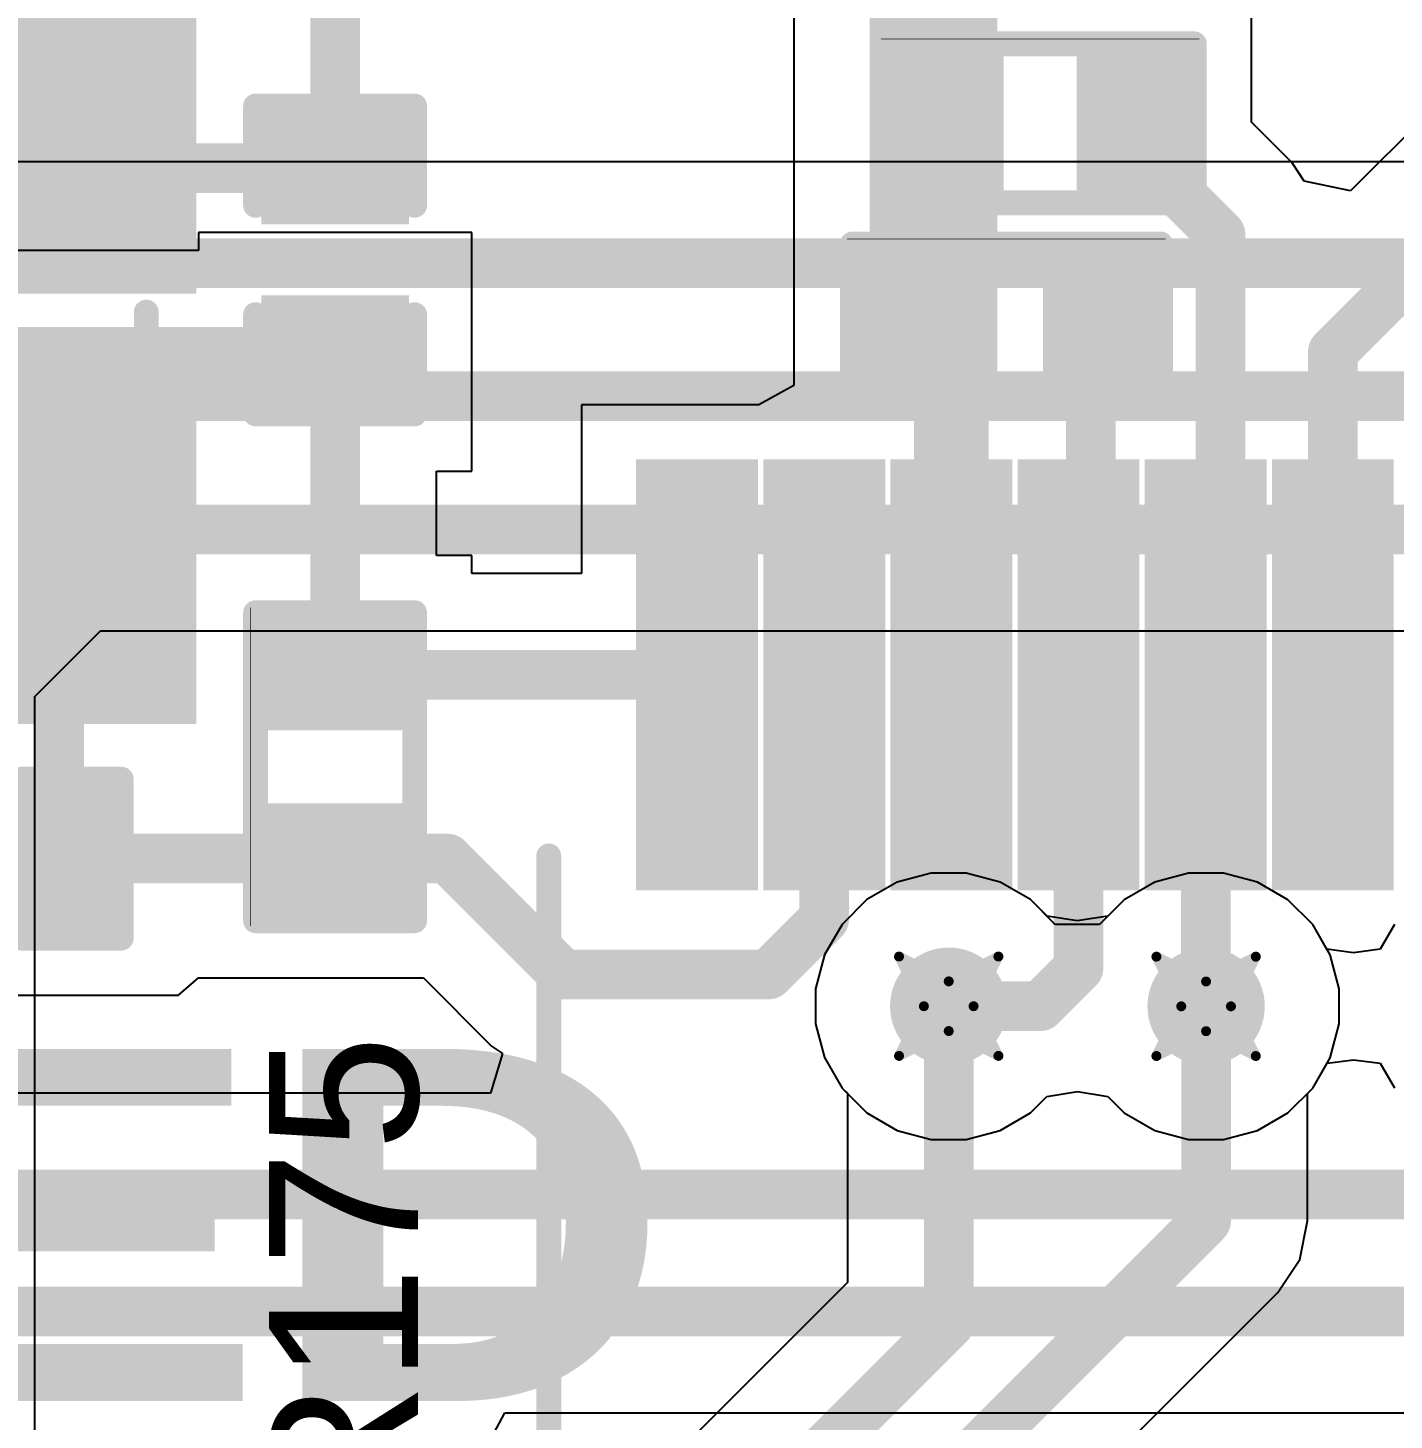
# Model space of a CAD drawing. Header units: inches. Extents: x -36 to 349, y -11 to 240.
# Drawn here: x 27.85 to 34.84, y 84.97 to 92.09 of the extents above; entities that cross this region are included whole.
import ezdxf

# ---------------------------------------------------------------- set-up
doc = ezdxf.new("R2010")
doc.units = ezdxf.units.IN
for name, color, linetype in [('Bottom Layer', 5, 'Continuous'), ('Drill Drawing', 1, 'Continuous'), ('Layer 1', 16, 'Continuous'), ('Layer 2', 76, 'Continuous'), ('Top Layer', 1, 'Continuous'), ('Top Overlay', 2, 'Continuous'), ('Top Paste', 8, 'Continuous'), ('Top Solder', 216, 'Continuous'), ('Via Holes', 16, 'Continuous')]:
    doc.layers.add(name, color=color, linetype=linetype)
doc.styles.add('Arial', font='', dxfattribs={"height": 0.2})
doc.styles.add('Arial Black_Bold', font='', dxfattribs={"height": 0.2})
doc.styles.get('Arial').set_extended_font_data('Arial')
doc.styles.get('Arial Black_Bold').set_extended_font_data('Arial Black', bold=True)

# ---------------------------------------------------------------- blocks, each defined once
blk = doc.blocks.new('R___0402_12')
at = {"layer": 'Top Layer'}
for points in [[(-0.6985, -0.3175), (-0.6985, 0.3175), (-0.2412999999999999, 0.3175), (-0.2413, -0.3175)], [(0.2412999999999999, -0.3175), (0.2413, 0.3175), (0.6985, 0.3175), (0.6985, -0.3175)]]:
    blk.add_hatch(color=1, dxfattribs=at).paths.add_polyline_path(points)
at = {"layer": 'Top Paste'}
for points in [[(-0.6985, -0.3175), (-0.6985, 0.3175), (-0.2412999999999999, 0.3175), (-0.2413, -0.3175)], [(0.2412999999999999, -0.3175), (0.2413, 0.3175), (0.6985, 0.3175), (0.6985, -0.3175)]]:
    blk.add_hatch(color=8, dxfattribs=at).paths.add_polyline_path(points)
at = {"layer": 'Top Solder'}
for points in [[(-0.75350116, -0.37250116), (-0.75350116, 0.37250116), (-0.1862988399999999, 0.37250116), (-0.18629884, -0.37250116)], [(0.1862988399999999, -0.37250116), (0.18629884, 0.37250116), (0.75350116, 0.37250116), (0.75350116, -0.37250116)]]:
    blk.add_hatch(color=216, dxfattribs=at).paths.add_polyline_path(points)
at = {"layer": 'Top Overlay'}
for points in [[(0.7874, 0.4064, 0.127, 0.127, 0), (-0.7874, 0.4064, 0.127, 0.127, 0)], [(-0.7874, 0.4064, 0.127, 0.127, 0), (-0.7874, -0.4064, 0.127, 0.127, 0)], [(0.7874, 0.4064, 0.127, 0.127, 0), (0.7874, -0.4064, 0.127, 0.127, 0)], [(0.7874, -0.4064, 0.127, 0.127, 0), (-0.7874, -0.4064, 0.127, 0.127, 0)], [(0.8128, -0.4318, 0.0032258, 0.0032258, 0), (-0.8128, -0.4318, 0.0032258, 0.0032258, 0)]]:
    blk.add_lwpolyline(points, format="xyseb", dxfattribs=at)
for points in [[(-0.8191499999999999, 0.4064, 0.0635, 0.0635, 1), (-0.7556499999999999, 0.4064, 0.0635, 0.0635, 1)], [(-0.8191499999999999, 0.4064, 0.0635, 0.0635, 1), (-0.7556499999999999, 0.4064, 0.0635, 0.0635, 1)], [(0.7556499999999999, 0.4064, 0.0635, 0.0635, 1), (0.8191499999999999, 0.4064, 0.0635, 0.0635, 1)], [(0.7556499999999999, 0.4064, 0.0635, 0.0635, 1), (0.8191499999999999, 0.4064, 0.0635, 0.0635, 1)], [(-0.8191499999999999, -0.4064, 0.0635, 0.0635, 1), (-0.7556499999999999, -0.4064, 0.0635, 0.0635, 1)], [(-0.8191499999999999, -0.4064, 0.0635, 0.0635, 1), (-0.7556499999999999, -0.4064, 0.0635, 0.0635, 1)], [(0.7556499999999999, -0.4064, 0.0635, 0.0635, 1), (0.8191499999999999, -0.4064, 0.0635, 0.0635, 1)], [(0.7556499999999999, -0.4064, 0.0635, 0.0635, 1), (0.8191499999999999, -0.4064, 0.0635, 0.0635, 1)], [(-0.81360518, -0.4318, 0.0016129, 0.0016129, 1), (-0.8119948199999999, -0.4318, 0.0016129, 0.0016129, 1)], [(0.8119948199999999, -0.4318, 0.0016129, 0.0016129, 1), (0.81360518, -0.4318, 0.0016129, 0.0016129, 1)]]:
    blk.add_lwpolyline(points, format="xyseb", close=True, dxfattribs=at)
blk = doc.blocks.new('R___0402_14')
at = {"layer": 'Top Layer'}
for points in [[(-0.6985, -0.3175), (-0.6985, 0.3175), (-0.2412999999999999, 0.3175), (-0.2413, -0.3175)], [(0.2412999999999999, -0.3175), (0.2413, 0.3175), (0.6985, 0.3175), (0.6985, -0.3175)]]:
    blk.add_hatch(color=1, dxfattribs=at).paths.add_polyline_path(points)
at = {"layer": 'Top Paste'}
for points in [[(-0.6985, -0.3175), (-0.6985, 0.3175), (-0.2412999999999999, 0.3175), (-0.2413, -0.3175)], [(0.2412999999999999, -0.3175), (0.2413, 0.3175), (0.6985, 0.3175), (0.6985, -0.3175)]]:
    blk.add_hatch(color=8, dxfattribs=at).paths.add_polyline_path(points)
at = {"layer": 'Top Solder'}
for points in [[(-0.75350116, -0.37250116), (-0.75350116, 0.37250116), (-0.1862988399999999, 0.37250116), (-0.18629884, -0.37250116)], [(0.1862988399999999, -0.37250116), (0.18629884, 0.37250116), (0.75350116, 0.37250116), (0.75350116, -0.37250116)]]:
    blk.add_hatch(color=216, dxfattribs=at).paths.add_polyline_path(points)
at = {"layer": 'Top Overlay'}
for points in [[(0.7874, 0.4064, 0.127, 0.127, 0), (-0.7874, 0.4064, 0.127, 0.127, 0)], [(-0.7874, 0.4064, 0.127, 0.127, 0), (-0.7874, -0.4064, 0.127, 0.127, 0)], [(0.7874, 0.4064, 0.127, 0.127, 0), (0.7874, -0.4064, 0.127, 0.127, 0)], [(0.7874, -0.4064, 0.127, 0.127, 0), (-0.7874, -0.4064, 0.127, 0.127, 0)], [(0.8128, -0.4318, 0.0032258, 0.0032258, 0), (-0.8128, -0.4318, 0.0032258, 0.0032258, 0)]]:
    blk.add_lwpolyline(points, format="xyseb", dxfattribs=at)
for points in [[(-0.8191499999999999, 0.4064, 0.0635, 0.0635, 1), (-0.7556499999999999, 0.4064, 0.0635, 0.0635, 1)], [(-0.8191499999999999, 0.4064, 0.0635, 0.0635, 1), (-0.7556499999999999, 0.4064, 0.0635, 0.0635, 1)], [(0.7556499999999999, 0.4064, 0.0635, 0.0635, 1), (0.8191499999999999, 0.4064, 0.0635, 0.0635, 1)], [(0.7556499999999999, 0.4064, 0.0635, 0.0635, 1), (0.8191499999999999, 0.4064, 0.0635, 0.0635, 1)], [(-0.8191499999999999, -0.4064, 0.0635, 0.0635, 1), (-0.7556499999999999, -0.4064, 0.0635, 0.0635, 1)], [(-0.8191499999999999, -0.4064, 0.0635, 0.0635, 1), (-0.7556499999999999, -0.4064, 0.0635, 0.0635, 1)], [(0.7556499999999999, -0.4064, 0.0635, 0.0635, 1), (0.8191499999999999, -0.4064, 0.0635, 0.0635, 1)], [(0.7556499999999999, -0.4064, 0.0635, 0.0635, 1), (0.8191499999999999, -0.4064, 0.0635, 0.0635, 1)], [(-0.81360518, -0.4318, 0.0016129, 0.0016129, 1), (-0.8119948199999999, -0.4318, 0.0016129, 0.0016129, 1)], [(0.8119948199999999, -0.4318, 0.0016129, 0.0016129, 1), (0.81360518, -0.4318, 0.0016129, 0.0016129, 1)]]:
    blk.add_lwpolyline(points, format="xyseb", close=True, dxfattribs=at)
blk = doc.blocks.new('SMD3225_4P_144')
at = {"layer": 'Top Layer'}
for points in [[(-1.79999767, 1.44998567), (-0.39999793, 1.44998567), (-0.39999793, 0.24998553), (-1.79999767, 0.24998553)], [(0.39999793, 1.44998567), (1.79999767, 1.44998567), (1.79999767, 0.24998553), (0.39999793, 0.24998553)], [(-1.79999767, -0.24998553), (-0.39999793, -0.24998553), (-0.39999793, -1.44998567), (-1.79999767, -1.44998567)], [(0.39999793, -0.24998553), (1.79999767, -0.24998553), (1.79999767, -1.44998567), (0.39999793, -1.44998567)]]:
    blk.add_hatch(color=1, dxfattribs=at).paths.add_polyline_path(points)
at = {"layer": 'Top Paste'}
for points in [[(-1.79999767, 1.44998567), (-0.39999793, 1.44998567), (-0.39999793, 0.24998553), (-1.79999767, 0.24998553)], [(0.39999793, 1.44998567), (1.79999767, 1.44998567), (1.79999767, 0.24998553), (0.39999793, 0.24998553)], [(-1.79999767, -0.24998553), (-0.39999793, -0.24998553), (-0.39999793, -1.44998567), (-1.79999767, -1.44998567)], [(0.39999793, -0.24998553), (1.79999767, -0.24998553), (1.79999767, -1.44998567), (0.39999793, -1.44998567)]]:
    blk.add_hatch(color=8, dxfattribs=at).paths.add_polyline_path(points)
at = {"layer": 'Top Solder'}
for points in [[(-1.90159767, 1.55158567), (-0.29839793, 1.55158567), (-0.29839793, 0.14838553), (-1.90159767, 0.14838553)], [(0.29839793, 1.55158567), (1.90159767, 1.55158567), (1.90159767, 0.14838553), (0.29839793, 0.14838553)], [(-1.90159767, -0.14838553), (-0.29839793, -0.14838553), (-0.29839793, -1.55158567), (-1.90159767, -1.55158567)], [(0.29839793, -0.14838553), (1.90159767, -0.14838553), (1.90159767, -1.55158567), (0.29839793, -1.55158567)]]:
    blk.add_hatch(color=216, dxfattribs=at).paths.add_polyline_path(points)
at = {"layer": 'Top Overlay'}
for points in [[(0.1777746, 1.2954, 0.127, 0.127, 0), (-0.2032254, 1.2954, 0.127, 0.127, 0)], [(-1.6510254, -0.1016, 0.127, 0.127, 0), (-1.6510254, 0.0762, 0.127, 0.127, 0)], [(1.6509746, -0.1016, 0.127, 0.127, 0), (1.6509746, 0.0762, 0.127, 0.127, 0)], [(-2.0828254, -0.9652, 0.127, 0.127, 0), (-2.0828254, -0.7111999999999999, 0.127, 0.127, 0)], [(-1.9558254, -0.8382, 0.127, 0.127, 0), (-2.0828254, -0.7111999999999999, 0.127, 0.127, 0)], [(-2.0828254, -0.9652, 0.127, 0.127, 0), (-1.9558254, -0.8382, 0.127, 0.127, 0)], [(0.1777746, -1.2954, 0.127, 0.127, 0), (-0.2032254, -1.2954, 0.127, 0.127, 0)]]:
    blk.add_lwpolyline(points, format="xyseb", dxfattribs=at)
for points in [[(-0.2349754, 1.2954, 0.0635, 0.0635, 1), (-0.1714754, 1.2954, 0.0635, 0.0635, 1)], [(0.1460246, 1.2954, 0.0635, 0.0635, 1), (0.2095246, 1.2954, 0.0635, 0.0635, 1)], [(-1.6827754, 0.0762, 0.0635, 0.0635, 1), (-1.6192754, 0.0762, 0.0635, 0.0635, 1)], [(1.6192246, 0.0762, 0.0635, 0.0635, 1), (1.6827246, 0.0762, 0.0635, 0.0635, 1)], [(-1.6827754, -0.1016, 0.0635, 0.0635, 1), (-1.6192754, -0.1016, 0.0635, 0.0635, 1)], [(1.6192246, -0.1016, 0.0635, 0.0635, 1), (1.6827246, -0.1016, 0.0635, 0.0635, 1)], [(-2.1145754, -0.7111999999999999, 0.0635, 0.0635, 1), (-2.0510754, -0.7111999999999999, 0.0635, 0.0635, 1)], [(-2.1145754, -0.7111999999999999, 0.0635, 0.0635, 1), (-2.0510754, -0.7111999999999999, 0.0635, 0.0635, 1)], [(-1.9875754, -0.8382, 0.0635, 0.0635, 1), (-1.9240754, -0.8382, 0.0635, 0.0635, 1)], [(-1.9875754, -0.8382, 0.0635, 0.0635, 1), (-1.9240754, -0.8382, 0.0635, 0.0635, 1)], [(-2.1145754, -0.9652, 0.0635, 0.0635, 1), (-2.0510754, -0.9652, 0.0635, 0.0635, 1)], [(-2.1145754, -0.9652, 0.0635, 0.0635, 1), (-2.0510754, -0.9652, 0.0635, 0.0635, 1)], [(-0.2349754, -1.2954, 0.0635, 0.0635, 1), (-0.1714754, -1.2954, 0.0635, 0.0635, 1)], [(0.1460246, -1.2954, 0.0635, 0.0635, 1), (0.2095246, -1.2954, 0.0635, 0.0635, 1)]]:
    blk.add_lwpolyline(points, format="xyseb", close=True, dxfattribs=at)
blk = doc.blocks.new('SSOP_20_208____150')
at = {"layer": 'Top Layer'}
for points in [[(2.49102626, 3.13501278), (4.49102734, 3.13501278), (4.49102734, 2.71501362), (2.49102626, 2.71501362)], [(2.49102626, 2.48497598), (4.49102734, 2.48497598), (4.49102734, 2.06497682), (2.49102626, 2.06497682)], [(2.49102626, 1.83498998), (4.49102734, 1.83498998), (4.49102734, 1.41499082), (2.49102626, 1.41499082)], [(2.49102626, 1.18500398), (4.49102734, 1.18500398), (4.49102734, 0.7650048199999999), (2.49102626, 0.7650048199999999)], [(2.49102626, 0.53501798), (4.49102734, 0.53501798), (4.49102734, 0.11501882), (2.49102626, 0.11501882)], [(2.49102626, -0.11501882), (4.49102734, -0.11501882), (4.49102734, -0.53501798), (2.49102626, -0.53501798)]]:
    blk.add_hatch(color=1, dxfattribs=at).paths.add_polyline_path(points)
at = {"layer": 'Top Paste'}
for points in [[(2.49102626, 3.13501278), (4.49102734, 3.13501278), (4.49102734, 2.71501362), (2.49102626, 2.71501362)], [(2.49102626, 2.48497598), (4.49102734, 2.48497598), (4.49102734, 2.06497682), (2.49102626, 2.06497682)], [(2.49102626, 1.83498998), (4.49102734, 1.83498998), (4.49102734, 1.41499082), (2.49102626, 1.41499082)], [(2.49102626, 1.18500398), (4.49102734, 1.18500398), (4.49102734, 0.7650048199999999), (2.49102626, 0.7650048199999999)], [(2.49102626, 0.53501798), (4.49102734, 0.53501798), (4.49102734, 0.11501882), (2.49102626, 0.11501882)], [(2.49102626, -0.11501882), (4.49102734, -0.11501882), (4.49102734, -0.53501798), (2.49102626, -0.53501798)]]:
    blk.add_hatch(color=8, dxfattribs=at).paths.add_polyline_path(points)
at = {"layer": 'Top Solder'}
for points in [[(2.38942626, 3.23661278), (4.59262734, 3.23661278), (4.59262734, 2.61341362), (2.38942626, 2.61341362)], [(2.38942626, 2.58657598), (4.59262734, 2.58657598), (4.59262734, 1.96337682), (2.38942626, 1.96337682)], [(2.38942626, 1.93658998), (4.59262734, 1.93658998), (4.59262734, 1.31339082), (2.38942626, 1.31339082)], [(2.38942626, 1.28660398), (4.59262734, 1.28660398), (4.59262734, 0.66340482), (2.38942626, 0.66340482)], [(2.38942626, 0.63661798), (4.59262734, 0.63661798), (4.59262734, 0.01341882), (2.38942626, 0.01341882)], [(2.38942626, -0.01341882), (4.59262734, -0.01341882), (4.59262734, -0.63661798), (2.38942626, -0.63661798)]]:
    blk.add_hatch(color=216, dxfattribs=at).paths.add_polyline_path(points)
at = {"layer": 'Top Overlay'}
blk.add_lwpolyline([(-2.54, 3.682999999999999, 0.127, 0.127, 0), (2.5654, 3.682999999999999, 0.127, 0.127, 0)], format="xyseb", dxfattribs=at)
blk.add_lwpolyline([(2.53365, 3.682999999999999, 0.0635, 0.0635, 1), (2.59715, 3.682999999999999, 0.0635, 0.0635, 1)], format="xyseb", close=True, dxfattribs=at)
blk = doc.blocks.new('R___0402_207')
at = {"layer": 'Top Layer'}
for points in [[(-0.6985254, -0.3175), (-0.6985254, 0.3174999999999999), (-0.2413254000000001, 0.3175), (-0.2413253999999999, -0.3174999999999999)], [(0.2412746, -0.3175), (0.2412745999999999, 0.3174999999999999), (0.6984746, 0.3175), (0.6984746, -0.3174999999999999)]]:
    blk.add_hatch(color=1, dxfattribs=at).paths.add_polyline_path(points)
at = {"layer": 'Top Paste'}
for points in [[(-0.6985254, -0.3175), (-0.6985254, 0.3174999999999999), (-0.2413254000000001, 0.3175), (-0.2413253999999999, -0.3174999999999999)], [(0.2412746, -0.3175), (0.2412745999999999, 0.3174999999999999), (0.6984746, 0.3175), (0.6984746, -0.3174999999999999)]]:
    blk.add_hatch(color=8, dxfattribs=at).paths.add_polyline_path(points)
at = {"layer": 'Top Solder'}
for points in [[(-0.75352656, -0.3725011600000001), (-0.75352656, 0.3725011599999999), (-0.1863242400000001, 0.3725011600000001), (-0.1863242399999999, -0.3725011599999999)], [(0.1862734400000001, -0.3725011600000001), (0.1862734399999999, 0.3725011599999999), (0.7534757599999999, 0.3725011600000001), (0.7534757599999999, -0.3725011599999999)]]:
    blk.add_hatch(color=216, dxfattribs=at).paths.add_polyline_path(points)
at = {"layer": 'Top Overlay'}
for points in [[(-0.7874253999999999, -0.4064, 0.127, 0.127, 0), (-0.7874253999999999, 0.4064, 0.127, 0.127, 0)], [(0.7873745999999999, 0.4064, 0.127, 0.127, 0), (-0.7874253999999999, 0.4064, 0.127, 0.127, 0)], [(0.7873745999999999, -0.4064, 0.127, 0.127, 0), (0.7873745999999999, 0.4064, 0.127, 0.127, 0)], [(0.7873745999999999, -0.4064, 0.127, 0.127, 0), (-0.7874253999999999, -0.4064, 0.127, 0.127, 0)], [(0.8127745999999999, -0.4318, 0.0032258, 0.0032258, 0), (-0.8128254, -0.4318, 0.0032258, 0.0032258, 0)]]:
    blk.add_lwpolyline(points, format="xyseb", dxfattribs=at)
for points in [[(-0.8191754, 0.4064, 0.0635, 0.0635, 1), (-0.7556754, 0.4064, 0.0635, 0.0635, 1)], [(-0.8191754, 0.4064, 0.0635, 0.0635, 1), (-0.7556754, 0.4064, 0.0635, 0.0635, 1)], [(0.7556246, 0.4064, 0.0635, 0.0635, 1), (0.8191246, 0.4064, 0.0635, 0.0635, 1)], [(0.7556246, 0.4064, 0.0635, 0.0635, 1), (0.8191246, 0.4064, 0.0635, 0.0635, 1)], [(-0.8191754, -0.4064, 0.0635, 0.0635, 1), (-0.7556754, -0.4064, 0.0635, 0.0635, 1)], [(-0.8191754, -0.4064, 0.0635, 0.0635, 1), (-0.7556754, -0.4064, 0.0635, 0.0635, 1)], [(0.7556246, -0.4064, 0.0635, 0.0635, 1), (0.8191246, -0.4064, 0.0635, 0.0635, 1)], [(0.7556246, -0.4064, 0.0635, 0.0635, 1), (0.8191246, -0.4064, 0.0635, 0.0635, 1)], [(-0.8136305799999999, -0.4318, 0.0016129, 0.0016129, 1), (-0.81202022, -0.4318, 0.0016129, 0.0016129, 1)], [(0.8119694199999998, -0.4318, 0.0016129, 0.0016129, 1), (0.81357978, -0.4318, 0.0016129, 0.0016129, 1)]]:
    blk.add_lwpolyline(points, format="xyseb", close=True, dxfattribs=at)
blk = doc.blocks.new('C___0402_495')
at = {"layer": 'Top Layer'}
for points in [[(-0.69851524, -0.3174746), (-0.69851524, 0.3175254), (-0.2413152399999999, 0.3175254), (-0.24131524, -0.3174746)], [(0.2412847599999999, -0.3174746), (0.24128476, 0.3175254), (0.6984847599999999, 0.3175254), (0.6984847599999999, -0.3174746)]]:
    blk.add_hatch(color=1, dxfattribs=at).paths.add_polyline_path(points)
at = {"layer": 'Top Paste'}
for points in [[(-0.69851524, -0.3174746), (-0.69851524, 0.3175254), (-0.2413152399999999, 0.3175254), (-0.24131524, -0.3174746)], [(0.2412847599999999, -0.3174746), (0.24128476, 0.3175254), (0.6984847599999999, 0.3175254), (0.6984847599999999, -0.3174746)]]:
    blk.add_hatch(color=8, dxfattribs=at).paths.add_polyline_path(points)
at = {"layer": 'Top Solder'}
for points in [[(-0.7585151199999999, -0.3774744799999999), (-0.7585151199999999, 0.37752528), (-0.18131536, 0.37752528), (-0.18131536, -0.3774744799999999)], [(0.18128488, -0.3774744799999999), (0.18128488, 0.37752528), (0.7584846399999999, 0.37752528), (0.7584846399999999, -0.3774744799999999)]]:
    blk.add_hatch(color=216, dxfattribs=at).paths.add_polyline_path(points)
at = {"layer": 'Top Overlay'}
for points in [[(-0.78741524, 0.4064254, 0.127, 0.127, 0), (-0.27941524, 0.4064254, 0.127, 0.127, 0)], [(-0.78741524, -0.4063746, 0.127, 0.127, 0), (-0.78741524, 0.4064254, 0.127, 0.127, 0)], [(0.27938476, 0.4064254, 0.127, 0.127, 0), (0.7873847599999999, 0.4064254, 0.127, 0.127, 0)], [(0.7873847599999999, -0.4063746, 0.127, 0.127, 0), (0.7873847599999999, 0.4064254, 0.127, 0.127, 0)], [(-0.78741524, -0.4063746, 0.127, 0.127, 0), (-0.27941524, -0.4063746, 0.127, 0.127, 0)], [(0.27938476, -0.4063746, 0.127, 0.127, 0), (0.7873847599999999, -0.4063746, 0.127, 0.127, 0)]]:
    blk.add_lwpolyline(points, format="xyseb", dxfattribs=at)
for points in [[(-0.8191652399999999, 0.4064254, 0.0635, 0.0635, 1), (-0.7556652399999999, 0.4064254, 0.0635, 0.0635, 1)], [(-0.8191652399999999, 0.4064254, 0.0635, 0.0635, 1), (-0.7556652399999999, 0.4064254, 0.0635, 0.0635, 1)], [(-0.31116524, 0.4064254, 0.0635, 0.0635, 1), (-0.24766524, 0.4064254, 0.0635, 0.0635, 1)], [(0.24763476, 0.4064254, 0.0635, 0.0635, 1), (0.31113476, 0.4064254, 0.0635, 0.0635, 1)], [(0.75563476, 0.4064254, 0.0635, 0.0635, 1), (0.8191347599999999, 0.4064254, 0.0635, 0.0635, 1)], [(0.75563476, 0.4064254, 0.0635, 0.0635, 1), (0.8191347599999999, 0.4064254, 0.0635, 0.0635, 1)], [(-0.8191652399999999, -0.4063746, 0.0635, 0.0635, 1), (-0.7556652399999999, -0.4063746, 0.0635, 0.0635, 1)], [(-0.8191652399999999, -0.4063746, 0.0635, 0.0635, 1), (-0.7556652399999999, -0.4063746, 0.0635, 0.0635, 1)], [(-0.31116524, -0.4063746, 0.0635, 0.0635, 1), (-0.24766524, -0.4063746, 0.0635, 0.0635, 1)], [(0.24763476, -0.4063746, 0.0635, 0.0635, 1), (0.31113476, -0.4063746, 0.0635, 0.0635, 1)], [(0.75563476, -0.4063746, 0.0635, 0.0635, 1), (0.8191347599999999, -0.4063746, 0.0635, 0.0635, 1)], [(0.75563476, -0.4063746, 0.0635, 0.0635, 1), (0.8191347599999999, -0.4063746, 0.0635, 0.0635, 1)]]:
    blk.add_lwpolyline(points, format="xyseb", close=True, dxfattribs=at)
blk = doc.blocks.new('C___0402_497')
at = {"layer": 'Top Layer'}
for points in [[(-0.6985254, -0.3175), (-0.6985254, 0.3174999999999999), (-0.2413254000000001, 0.3175), (-0.2413253999999999, -0.3174999999999999)], [(0.2412746, -0.3175), (0.2412745999999999, 0.3174999999999999), (0.6984746, 0.3175), (0.6984746, -0.3174999999999999)]]:
    blk.add_hatch(color=1, dxfattribs=at).paths.add_polyline_path(points)
at = {"layer": 'Top Paste'}
for points in [[(-0.6985254, -0.3175), (-0.6985254, 0.3174999999999999), (-0.2413254000000001, 0.3175), (-0.2413253999999999, -0.3174999999999999)], [(0.2412746, -0.3175), (0.2412745999999999, 0.3174999999999999), (0.6984746, 0.3175), (0.6984746, -0.3174999999999999)]]:
    blk.add_hatch(color=8, dxfattribs=at).paths.add_polyline_path(points)
at = {"layer": 'Top Solder'}
for points in [[(-0.75852528, -0.3774998800000001), (-0.75852528, 0.3774998799999999), (-0.1813255200000001, 0.3774998800000001), (-0.1813255199999999, -0.3774998799999999)], [(0.1812747200000001, -0.3774998800000001), (0.1812747199999999, 0.3774998799999999), (0.75847448, 0.3774998800000001), (0.75847448, -0.3774998799999999)]]:
    blk.add_hatch(color=216, dxfattribs=at).paths.add_polyline_path(points)
at = {"layer": 'Top Overlay'}
for points in [[(-0.2794254, 0.4064, 0.127, 0.127, 0), (-0.7874253999999999, 0.4064, 0.127, 0.127, 0)], [(-0.7874253999999999, -0.4064, 0.127, 0.127, 0), (-0.7874253999999999, 0.4064, 0.127, 0.127, 0)], [(0.7873745999999999, 0.4064, 0.127, 0.127, 0), (0.2793746, 0.4064, 0.127, 0.127, 0)], [(0.7873745999999999, -0.4064, 0.127, 0.127, 0), (0.7873745999999999, 0.4064, 0.127, 0.127, 0)], [(-0.2794254, -0.4064, 0.127, 0.127, 0), (-0.7874253999999999, -0.4064, 0.127, 0.127, 0)], [(0.7873745999999999, -0.4064, 0.127, 0.127, 0), (0.2793746, -0.4064, 0.127, 0.127, 0)]]:
    blk.add_lwpolyline(points, format="xyseb", dxfattribs=at)
for points in [[(-0.8191754, 0.4064, 0.0635, 0.0635, 1), (-0.7556754, 0.4064, 0.0635, 0.0635, 1)], [(-0.8191754, 0.4064, 0.0635, 0.0635, 1), (-0.7556754, 0.4064, 0.0635, 0.0635, 1)], [(-0.3111754, 0.4064, 0.0635, 0.0635, 1), (-0.2476754, 0.4064, 0.0635, 0.0635, 1)], [(0.2476246, 0.4064, 0.0635, 0.0635, 1), (0.3111246, 0.4064, 0.0635, 0.0635, 1)], [(0.7556246, 0.4064, 0.0635, 0.0635, 1), (0.8191246, 0.4064, 0.0635, 0.0635, 1)], [(0.7556246, 0.4064, 0.0635, 0.0635, 1), (0.8191246, 0.4064, 0.0635, 0.0635, 1)], [(-0.8191754, -0.4064, 0.0635, 0.0635, 1), (-0.7556754, -0.4064, 0.0635, 0.0635, 1)], [(-0.8191754, -0.4064, 0.0635, 0.0635, 1), (-0.7556754, -0.4064, 0.0635, 0.0635, 1)], [(-0.3111754, -0.4064, 0.0635, 0.0635, 1), (-0.2476754, -0.4064, 0.0635, 0.0635, 1)], [(0.2476246, -0.4064, 0.0635, 0.0635, 1), (0.3111246, -0.4064, 0.0635, 0.0635, 1)], [(0.7556246, -0.4064, 0.0635, 0.0635, 1), (0.8191246, -0.4064, 0.0635, 0.0635, 1)], [(0.7556246, -0.4064, 0.0635, 0.0635, 1), (0.8191246, -0.4064, 0.0635, 0.0635, 1)]]:
    blk.add_lwpolyline(points, format="xyseb", close=True, dxfattribs=at)

msp = doc.modelspace()

# ---------------------------------------------------------------- hatches: boundary and pattern name
at = {"layer": 'Bottom Layer'}
h = msp.add_hatch(color=5, dxfattribs=at)
edge = h.paths.add_edge_path()
edge.add_arc((32.55889602, 87.09001631999999), 0.2999994, 0, 360)
h = msp.add_hatch(color=5, dxfattribs=at)
edge = h.paths.add_edge_path()
edge.add_arc((33.87450934, 87.0893737), 0.2999994, 0, 360)
at = {"layer": 'Layer 1'}
h = msp.add_hatch(color=16, dxfattribs=at)
edge = h.paths.add_edge_path()
edge.add_arc((32.55889602, 87.09001631999999), 0.2999994, 0, 360)
h = msp.add_hatch(color=16, dxfattribs=at)
edge = h.paths.add_edge_path()
edge.add_arc((33.87450934, 87.0893737), 0.2999994, 0, 360)
at = {"layer": 'Layer 2'}
h = msp.add_hatch(color=76, dxfattribs=at)
edge = h.paths.add_edge_path()
edge.add_arc((32.55889602, 87.09001631999999), 0.2999994, 0, 360)
h = msp.add_hatch(color=76, dxfattribs=at)
edge = h.paths.add_edge_path()
edge.add_arc((33.87450934, 87.0893737), 0.2999994, 0, 360)
at = {"layer": 'Top Layer'}
msp.add_hatch(color=1, dxfattribs=at).paths.add_polyline_path([(32.1553713, 90.26303512), (32.80767378, 90.26303512), (32.80767378, 93.2815), (32.1553713, 93.2815)])
h = msp.add_hatch(color=1, dxfattribs=at)
edge = h.paths.add_edge_path()
edge.add_arc((32.55889602, 87.09001631999999), 0.2999994, 0, 360)
h = msp.add_hatch(color=1, dxfattribs=at)
edge = h.paths.add_edge_path()
edge.add_arc((33.87450934, 87.0893737), 0.2999994, 0, 360)
at = {"layer": 'Via Holes'}
h = msp.add_hatch(color=7, dxfattribs=at)
edge = h.paths.add_edge_path()
edge.add_arc((32.55889602, 87.09001631999999), 0.1499997, 0, 360)
h = msp.add_hatch(color=7, dxfattribs=at)
edge = h.paths.add_edge_path()
edge.add_arc((33.87450934, 87.0893737), 0.1499997, 0, 360)

# ---------------------------------------------------------------- linework, layer by layer
at = {"layer": 'Bottom Layer'}
for p, q in [((59.16252074, 91.40715018), (27.28404246, 91.40715018)), ((27.88807986, 88.67360472), (28.22372308, 89.00924794)), ((28.22372308, 89.00924794), (41.46456528, 89.00924794)), ((27.88807986, 78.28351882), (27.88807986, 88.67360472)), ((32.46924163999999, 87.77101572), (32.29603904, 87.72460738)), ((32.6485504, 87.77101572), (32.46924163999999, 87.77101572)), ((32.821753, 87.72460738), (32.6485504, 87.77101572)), ((33.78485496, 87.7703731), (33.61165236, 87.72396476)), ((33.96416371999999, 87.7703731), (33.78485496, 87.7703731)), ((34.13736632, 87.72396476), (33.96416371999999, 87.7703731)), ((32.29603904, 87.72460738), (32.14075106, 87.634953)), ((32.97704098, 87.634953), (32.821753, 87.72460738)), ((33.61165236, 87.72396476), (33.45636438, 87.63431038)), ((34.2926543, 87.63431038), (34.13736632, 87.72396476)), ((32.14075106, 87.634953), (32.01395934, 87.50816128)), ((33.0985749, 87.51341907999999), (32.97704098, 87.634953)), ((33.45636438, 87.63431038), (33.33530036, 87.51324636)), ((34.41944602, 87.50751866), (34.2926543, 87.63431038)), ((32.01395934, 87.50816128), (31.92430496, 87.3528733)), ((33.10392667999999, 87.50816128), (33.0985749, 87.51341907999999)), ((33.32921198, 87.50752119999999), (33.10392667999999, 87.50816128)), ((33.33530036, 87.51324636), (33.32921198, 87.50752119999999)), ((34.50910039999999, 87.35223067999999), (34.41944602, 87.50751866)), ((31.92430496, 87.3528733), (31.87789662, 87.17967069999999)), ((34.55550874, 87.17902808), (34.50910039999999, 87.35223067999999)), ((31.87789662, 87.17967069999999), (31.87789662, 87.00036193999999)), ((34.55550874, 86.99971932), (34.55550874, 87.17902808)), ((31.87789662, 87.00036193999999), (31.92430496, 86.82715934)), ((34.50910039999999, 86.82651671999999), (34.55550874, 86.99971932)), ((31.92430496, 86.82715934), (32.01395934, 86.67187136)), ((34.41944602, 86.67122873999999), (34.50910039999999, 86.82651671999999)), ((32.01395934, 86.67187136), (32.0409443, 86.64488639999999)), ((32.0409443, 86.64488639999999), (32.0409443, 85.67761121999999)), ((34.39246106, 86.64424378), (34.41944602, 86.67122873999999)), ((34.39246106, 85.99310208), (34.39246106, 86.64424378)), ((34.35303518, 85.79489063999999), (34.39246106, 85.99310208)), ((34.24075702, 85.6268544), (34.35303518, 85.79489063999999)), ((32.0409443, 85.67761121999999), (30.4200306, 84.05670006)), ((31.1841515, 82.57024888), (34.24075702, 85.6268544))]:
    msp.add_line(p, q, dxfattribs=at)
for points in [[(27.28402976, 90.88919846, 0.254, 0.254, 0), (59.16252074, 90.88919846, 0.254, 0.254, 0)], [(27.58939364, 90.20819906, 0.254, 0.254, 0), (50.2616343, 90.20819906, 0.254, 0.254, 0)], [(27.37012814, 88.88814835999999, 0.254, 0.254, 0), (28.00917944, 89.52719966, 0.254, 0.254, 0)], [(28.00917944, 89.52719966, 0.254, 0.254, 0), (48.38412218, 89.52719966, 0.254, 0.254, 0)], [(32.55889602, 85.46307012, 0.254, 0.254, 0), (32.55889602, 87.09001631999999, 0.254, 0.254, 0)], [(33.87450934, 85.99310208, 0.254, 0.254, 0), (33.87450934, 87.0893737, 0.254, 0.254, 0)], [(30.66619978, 82.78479252, 0.254, 0.254, 0), (33.87450934, 85.99310208, 0.254, 0.254, 0)], [(30.10475818, 83.00893228, 0.254, 0.254, 0), (32.55889602, 85.46307012, 0.254, 0.254, 0)]]:
    msp.add_lwpolyline(points, format="xyseb", dxfattribs=at)
for points in [[(27.94567944, 89.52719966, 0.127, 0.127, 1), (28.07267944, 89.52719966, 0.127, 0.127, 1)], [(27.94567944, 89.52719966, 0.127, 0.127, 1), (28.07267944, 89.52719966, 0.127, 0.127, 1)], [(32.49539602, 87.09001631999999, 0.127, 0.127, 1), (32.62239602, 87.09001631999999, 0.127, 0.127, 1)], [(33.81100934, 87.0893737, 0.127, 0.127, 1), (33.93800934, 87.0893737, 0.127, 0.127, 1)], [(33.81100934, 85.99310208, 0.127, 0.127, 1), (33.93800934, 85.99310208, 0.127, 0.127, 1)], [(33.81100934, 85.99310208, 0.127, 0.127, 1), (33.93800934, 85.99310208, 0.127, 0.127, 1)], [(32.49539602, 85.46307012, 0.127, 0.127, 1), (32.62239602, 85.46307012, 0.127, 0.127, 1)], [(32.49539602, 85.46307012, 0.127, 0.127, 1), (32.62239602, 85.46307012, 0.127, 0.127, 1)]]:
    msp.add_lwpolyline(points, format="xyseb", close=True, dxfattribs=at)
at = {"layer": 'Drill Drawing'}
for points in [[(32.30489602, 87.34401632, 0.0508, 0.0508, 0), (32.55889602, 87.21701631999998, 0.0508, 0.0508, 0)], [(32.30489602, 87.34401632, 0.0508, 0.0508, 0), (32.43189602, 87.09001631999999, 0.0508, 0.0508, 0)], [(32.55889602, 87.21701631999998, 0.0508, 0.0508, 0), (32.81289602, 87.34401632, 0.0508, 0.0508, 0)], [(32.68589602, 87.09001631999999, 0.0508, 0.0508, 0), (32.81289602, 87.34401632, 0.0508, 0.0508, 0)], [(33.62050934, 87.34337369999999, 0.0508, 0.0508, 0), (33.87450934, 87.21637369999999, 0.0508, 0.0508, 0)], [(33.62050934, 87.34337369999999, 0.0508, 0.0508, 0), (33.74750933999999, 87.0893737, 0.0508, 0.0508, 0)], [(33.87450934, 87.21637369999999, 0.0508, 0.0508, 0), (34.12850934, 87.34337369999999, 0.0508, 0.0508, 0)], [(34.00150934, 87.0893737, 0.0508, 0.0508, 0), (34.12850934, 87.34337369999999, 0.0508, 0.0508, 0)], [(32.30489602, 86.83601632, 0.0508, 0.0508, 0), (32.43189602, 87.09001631999999, 0.0508, 0.0508, 0)], [(32.68589602, 87.09001631999999, 0.0508, 0.0508, 0), (32.81289602, 86.83601632, 0.0508, 0.0508, 0)], [(33.62050934, 86.83537369999999, 0.0508, 0.0508, 0), (33.74750933999999, 87.0893737, 0.0508, 0.0508, 0)], [(34.00150934, 87.0893737, 0.0508, 0.0508, 0), (34.12850934, 86.83537369999999, 0.0508, 0.0508, 0)], [(32.30489602, 86.83601632, 0.0508, 0.0508, 0), (32.55889602, 86.96301632, 0.0508, 0.0508, 0)], [(32.55889602, 86.96301632, 0.0508, 0.0508, 0), (32.81289602, 86.83601632, 0.0508, 0.0508, 0)], [(33.62050934, 86.83537369999999, 0.0508, 0.0508, 0), (33.87450934, 86.9623737, 0.0508, 0.0508, 0)], [(33.87450934, 86.9623737, 0.0508, 0.0508, 0), (34.12850934, 86.83537369999999, 0.0508, 0.0508, 0)]]:
    msp.add_lwpolyline(points, format="xyseb", dxfattribs=at)
for points in [[(32.29219602, 87.34401632, 0.0254, 0.0254, 1), (32.31759602, 87.34401632, 0.0254, 0.0254, 1)], [(32.29219602, 87.34401632, 0.0254, 0.0254, 1), (32.31759602, 87.34401632, 0.0254, 0.0254, 1)], [(32.80019602, 87.34401632, 0.0254, 0.0254, 1), (32.82559602, 87.34401632, 0.0254, 0.0254, 1)], [(32.80019602, 87.34401632, 0.0254, 0.0254, 1), (32.82559602, 87.34401632, 0.0254, 0.0254, 1)], [(33.60780934, 87.34337369999999, 0.0254, 0.0254, 1), (33.63320934, 87.34337369999999, 0.0254, 0.0254, 1)], [(33.60780934, 87.34337369999999, 0.0254, 0.0254, 1), (33.63320934, 87.34337369999999, 0.0254, 0.0254, 1)], [(34.11580934, 87.34337369999999, 0.0254, 0.0254, 1), (34.14120934, 87.34337369999999, 0.0254, 0.0254, 1)], [(34.11580934, 87.34337369999999, 0.0254, 0.0254, 1), (34.14120934, 87.34337369999999, 0.0254, 0.0254, 1)], [(32.54619602, 87.21701631999998, 0.0254, 0.0254, 1), (32.57159601999999, 87.21701631999998, 0.0254, 0.0254, 1)], [(32.54619602, 87.21701631999998, 0.0254, 0.0254, 1), (32.57159601999999, 87.21701631999998, 0.0254, 0.0254, 1)], [(33.86180934, 87.21637369999999, 0.0254, 0.0254, 1), (33.88720934, 87.21637369999999, 0.0254, 0.0254, 1)], [(33.86180934, 87.21637369999999, 0.0254, 0.0254, 1), (33.88720934, 87.21637369999999, 0.0254, 0.0254, 1)], [(32.41919601999999, 87.09001631999999, 0.0254, 0.0254, 1), (32.44459602, 87.09001631999999, 0.0254, 0.0254, 1)], [(32.41919601999999, 87.09001631999999, 0.0254, 0.0254, 1), (32.44459602, 87.09001631999999, 0.0254, 0.0254, 1)], [(32.67319602, 87.09001631999999, 0.0254, 0.0254, 1), (32.69859602, 87.09001631999999, 0.0254, 0.0254, 1)], [(32.67319602, 87.09001631999999, 0.0254, 0.0254, 1), (32.69859602, 87.09001631999999, 0.0254, 0.0254, 1)], [(33.73480934, 87.0893737, 0.0254, 0.0254, 1), (33.76020934, 87.0893737, 0.0254, 0.0254, 1)], [(33.73480934, 87.0893737, 0.0254, 0.0254, 1), (33.76020934, 87.0893737, 0.0254, 0.0254, 1)], [(33.98880934, 87.0893737, 0.0254, 0.0254, 1), (34.01420933999999, 87.0893737, 0.0254, 0.0254, 1)], [(33.98880934, 87.0893737, 0.0254, 0.0254, 1), (34.01420933999999, 87.0893737, 0.0254, 0.0254, 1)], [(32.54619602, 86.96301632, 0.0254, 0.0254, 1), (32.57159601999999, 86.96301632, 0.0254, 0.0254, 1)], [(32.54619602, 86.96301632, 0.0254, 0.0254, 1), (32.57159601999999, 86.96301632, 0.0254, 0.0254, 1)], [(33.86180934, 86.9623737, 0.0254, 0.0254, 1), (33.88720934, 86.9623737, 0.0254, 0.0254, 1)], [(33.86180934, 86.9623737, 0.0254, 0.0254, 1), (33.88720934, 86.9623737, 0.0254, 0.0254, 1)], [(32.29219602, 86.83601632, 0.0254, 0.0254, 1), (32.31759602, 86.83601632, 0.0254, 0.0254, 1)], [(32.29219602, 86.83601632, 0.0254, 0.0254, 1), (32.31759602, 86.83601632, 0.0254, 0.0254, 1)], [(32.80019602, 86.83601632, 0.0254, 0.0254, 1), (32.82559602, 86.83601632, 0.0254, 0.0254, 1)], [(32.80019602, 86.83601632, 0.0254, 0.0254, 1), (32.82559602, 86.83601632, 0.0254, 0.0254, 1)], [(33.60780934, 86.83537369999999, 0.0254, 0.0254, 1), (33.63320934, 86.83537369999999, 0.0254, 0.0254, 1)], [(33.60780934, 86.83537369999999, 0.0254, 0.0254, 1), (33.63320934, 86.83537369999999, 0.0254, 0.0254, 1)], [(34.11580934, 86.83537369999999, 0.0254, 0.0254, 1), (34.14120934, 86.83537369999999, 0.0254, 0.0254, 1)], [(34.11580934, 86.83537369999999, 0.0254, 0.0254, 1), (34.14120934, 86.83537369999999, 0.0254, 0.0254, 1)]]:
    msp.add_lwpolyline(points, format="xyseb", close=True, dxfattribs=at)
at = {"layer": 'Layer 1'}
for p, q in [((32.46924163999999, 87.77101572), (32.29603904, 87.72460738)), ((32.6485504, 87.77101572), (32.46924163999999, 87.77101572)), ((32.821753, 87.72460738), (32.6485504, 87.77101572)), ((33.78485496, 87.7703731), (33.61165236, 87.72396476)), ((33.96416371999999, 87.7703731), (33.78485496, 87.7703731)), ((34.13736632, 87.72396476), (33.96416371999999, 87.7703731)), ((32.29603904, 87.72460738), (32.14075106, 87.634953)), ((32.97704098, 87.634953), (32.821753, 87.72460738)), ((33.61165236, 87.72396476), (33.45636438, 87.63431038)), ((34.2926543, 87.63431038), (34.13736632, 87.72396476)), ((32.14075106, 87.634953), (32.01395934, 87.50816128)), ((33.06123944, 87.55075454), (32.97704098, 87.634953)), ((33.45636438, 87.63431038), (33.37263582, 87.55058181999999)), ((34.41944602, 87.50751866), (34.2926543, 87.63431038)), ((32.01395934, 87.50816128), (31.92430496, 87.3528733)), ((33.2158594, 87.52584222), (33.06123944, 87.55075454)), ((33.37263582, 87.55058181999999), (33.2158594, 87.52584222)), ((34.50910039999999, 87.35223067999999), (34.41944602, 87.50751866)), ((31.92430496, 87.3528733), (31.87789662, 87.17967069999999)), ((34.55550874, 87.17902808), (34.50910039999999, 87.35223067999999)), ((31.87789662, 87.17967069999999), (31.87789662, 87.00036193999999)), ((34.55550874, 86.99971932), (34.55550874, 87.17902808)), ((31.87789662, 87.00036193999999), (31.92430496, 86.82715934)), ((34.50910039999999, 86.82651671999999), (34.55550874, 86.99971932)), ((31.92430496, 86.82715934), (32.01395934, 86.67187136)), ((34.41944602, 86.67122873999999), (34.50910039999999, 86.82651671999999)), ((32.01395934, 86.67187136), (32.14075106, 86.54507964)), ((32.97704098, 86.54507964), (33.06076954, 86.6288082)), ((33.06076954, 86.6288082), (33.21754596, 86.6535478)), ((33.21754596, 86.6535478), (33.37216591999999, 86.62863548)), ((33.37216591999999, 86.62863548), (33.45636438, 86.54443701999999)), ((34.2926543, 86.54443701999999), (34.41944602, 86.67122873999999)), ((32.14075106, 86.54507964), (32.29603904, 86.45542526)), ((32.821753, 86.45542526), (32.97704098, 86.54507964)), ((33.45636438, 86.54443701999999), (33.61165236, 86.45478263999999)), ((34.13736632, 86.45478263999999), (34.2926543, 86.54443701999999)), ((32.29603904, 86.45542526), (32.46924163999999, 86.40901692)), ((32.6485504, 86.40901692), (32.821753, 86.45542526)), ((33.61165236, 86.45478263999999), (33.78485496, 86.40837429999999)), ((33.96416371999999, 86.40837429999999), (34.13736632, 86.45478263999999)), ((32.46924163999999, 86.40901692), (32.6485504, 86.40901692)), ((33.78485496, 86.40837429999999), (33.96416371999999, 86.40837429999999))]:
    msp.add_line(p, q, dxfattribs=at)
at = {"layer": 'Layer 2'}
for p, q in [((32.46924163999999, 87.77101572), (32.29603904, 87.72460738)), ((32.6485504, 87.77101572), (32.46924163999999, 87.77101572)), ((32.821753, 87.72460738), (32.6485504, 87.77101572)), ((33.78485496, 87.7703731), (33.61165236, 87.72396476)), ((33.96416371999999, 87.7703731), (33.78485496, 87.7703731)), ((34.13736632, 87.72396476), (33.96416371999999, 87.7703731)), ((32.29603904, 87.72460738), (32.14075106, 87.634953)), ((32.97704098, 87.634953), (32.821753, 87.72460738)), ((33.61165236, 87.72396476), (33.45636438, 87.63431038)), ((34.2926543, 87.63431038), (34.13736632, 87.72396476)), ((32.14075106, 87.634953), (32.01395934, 87.50816128)), ((33.06123944, 87.55075454), (32.97704098, 87.634953)), ((33.45636438, 87.63431038), (33.37263582, 87.55058181999999)), ((34.41944602, 87.50751866), (34.2926543, 87.63431038)), ((32.01395934, 87.50816128), (31.92430496, 87.3528733)), ((33.2158594, 87.52584222), (33.06123944, 87.55075454)), ((33.37263582, 87.55058181999999), (33.2158594, 87.52584222)), ((34.49234402, 87.38125526), (34.41944602, 87.50751866)), ((34.83746652, 87.50858292), (34.7641799, 87.38164388)), ((31.92430496, 87.3528733), (31.87789662, 87.17967069999999)), ((34.6283661, 87.36338635999999), (34.49234402, 87.38125526)), ((34.7641799, 87.38164388), (34.6283661, 87.36338635999999)), ((31.87789662, 87.17967069999999), (31.87789662, 87.00036193999999)), ((31.87789662, 87.00036193999999), (31.92430496, 86.82715934)), ((31.92430496, 86.82715934), (32.01395934, 86.67187136)), ((34.41944602, 86.67122873999999), (34.49273264, 86.79816777999999)), ((34.49273264, 86.79816777999999), (34.62854644, 86.81642529999999)), ((34.62854644, 86.81642529999999), (34.76456852, 86.7985564)), ((34.76456852, 86.7985564), (34.83746652, 86.672293)), ((32.01395934, 86.67187136), (32.14075106, 86.54507964)), ((32.97704098, 86.54507964), (33.06076954, 86.6288082)), ((33.06076954, 86.6288082), (33.21754596, 86.6535478)), ((33.21754596, 86.6535478), (33.37216591999999, 86.62863548)), ((33.37216591999999, 86.62863548), (33.45636438, 86.54443701999999)), ((34.2926543, 86.54443701999999), (34.41944602, 86.67122873999999)), ((32.14075106, 86.54507964), (32.29603904, 86.45542526)), ((32.821753, 86.45542526), (32.97704098, 86.54507964)), ((33.45636438, 86.54443701999999), (33.61165236, 86.45478263999999)), ((34.13736632, 86.45478263999999), (34.2926543, 86.54443701999999)), ((32.29603904, 86.45542526), (32.46924163999999, 86.40901692)), ((32.6485504, 86.40901692), (32.821753, 86.45542526)), ((33.61165236, 86.45478263999999), (33.78485496, 86.40837429999999)), ((33.96416371999999, 86.40837429999999), (34.13736632, 86.45478263999999)), ((32.46924163999999, 86.40901692), (32.6485504, 86.40901692)), ((33.78485496, 86.40837429999999), (33.96416371999999, 86.40837429999999))]:
    msp.add_line(p, q, dxfattribs=at)
at = {"layer": 'Top Layer'}
for p, q in [((31.76690624, 93.2815), (31.76690624, 90.26303766)), ((34.10631228, 91.60939513999999), (34.10631228, 92.3021268)), ((35.66937494, 92.31467693999998), (34.61286956, 91.25817409999999)), ((34.3140665, 91.40164091999999), (34.10631228, 91.60939513999999)), ((34.37611108, 91.30878614), (34.3140665, 91.40164091999999)), ((34.61286956, 91.25817409999999), (34.37611108, 91.30878614)), ((30.12069922, 91.0448268), (28.72369922, 91.0448268)), ((28.72369922, 91.0448268), (28.72369922, 90.95317852)), ((30.12069922, 89.8256268), (30.12069922, 91.0448268)), ((28.72369922, 90.95317852), (27.52612986, 90.95317852)), ((31.76690624, 90.26303766), (31.5888624, 90.16522734)), ((31.5888624, 90.16522734), (30.68138644, 90.16522734)), ((30.68138644, 90.16522734), (30.68138644, 89.30217851999998)), ((29.94015094, 89.3938268), (29.94015094, 89.8256268)), ((29.94015094, 89.8256268), (30.12069922, 89.8256268)), ((30.12069922, 89.3938268), (29.94015094, 89.3938268)), ((30.12069922, 89.30217851999998), (30.12069922, 89.3938268)), ((30.68138644, 89.30217851999998), (30.12069922, 89.30217851999998)), ((28.62118482, 87.14592426), (28.72370176, 87.23482680000001)), ((28.72370176, 87.23482680000001), (29.8738163, 87.23482680000001)), ((29.8738163, 87.23482680000001), (30.22244654, 86.88619655999999)), ((27.40198482, 87.1459268), (28.62118482, 87.1459268)), ((28.62118482, 87.1459268), (28.62118482, 87.14592426)), ((30.27801412, 86.84906683999999), (30.2163734, 86.64586684)), ((30.22244654, 86.88619655999999), (30.27801412, 86.84906683999999)), ((30.2163734, 86.64586684), (24.12021846, 86.64586684)), ((30.18141284, 84.80821748), (30.28977432, 85.01141747999999)), ((30.28977432, 85.01141747999999), (36.1530011, 85.01141747999999))]:
    msp.add_line(p, q, dxfattribs=at)
for points in [[(32.57240882, 88.7842268, 0.3809999999999999, 0.3809999999999999, 0), (32.57240882, 93.84577623999999, 0.3809999999999999, 0.3809999999999999, 0)], [(29.42219922, 91.3750268, 0.254, 0.254, 0), (29.42219922, 92.78328408, 0.254, 0.254, 0)], [(34.52241762, 90.4352268, 0.254, 0.254, 0), (36.0356277, 91.94843687999999, 0.254, 0.254, 0)], [(28.01158482, 91.5351992, 0.254, 0.254, 0), (28.17175722, 91.3750268, 0.254, 0.254, 0)], [(33.49671228, 91.41310139999999, 0.254, 0.254, 0), (33.57011066, 91.41310139999999, 0.254, 0.254, 0)], [(33.57011066, 91.41310139999999, 0.254, 0.254, 0), (33.94781881999999, 91.03539323999999, 0.254, 0.254, 0)], [(28.17175722, 91.3750268, 0.254, 0.254, 0), (29.42219922, 91.3750268, 0.254, 0.254, 0)], [(33.94781881999999, 88.85966479999999, 0.254, 0.254, 0), (33.94781881999999, 91.03539323999999, 0.254, 0.254, 0)], [(33.28517346, 90.49113728, 0.254, 0.254, 0), (33.3745713, 90.58053512, 0.254, 0.254, 0)], [(33.28517346, 88.84700543999999, 0.254, 0.254, 0), (33.28517346, 90.49113728, 0.254, 0.254, 0)], [(27.31158622, 90.4352268, 0.254, 0.254, 0), (29.42219922, 90.4352268, 0.254, 0.254, 0)], [(29.42219922, 88.7842268, 0.254, 0.254, 0), (29.42219922, 90.4352268, 0.254, 0.254, 0)], [(34.52241762, 88.7842268, 0.254, 0.254, 0), (34.52241762, 90.4352268, 0.254, 0.254, 0)], [(28.01158482, 87.8444268, 0.254, 0.254, 0), (28.01158482, 89.3352036, 0.254, 0.254, 0)], [(33.87238082, 88.7842268, 0.254, 0.254, 0), (33.94781881999999, 88.85966479999999, 0.254, 0.254, 0)], [(29.42219922, 88.7842268, 0.254, 0.254, 0), (31.27238602, 88.7842268, 0.254, 0.254, 0)], [(31.92242282, 87.53664484, 0.254, 0.254, 0), (31.92242282, 88.7842268, 0.254, 0.254, 0)], [(33.22239482, 88.7842268, 0.254, 0.254, 0), (33.28517346, 88.84700543999999, 0.254, 0.254, 0)], [(33.22239482, 87.28560139999999, 0.254, 0.254, 0), (33.22239482, 88.7842268, 0.254, 0.254, 0)], [(33.87238082, 88.7842268, 0.254, 0.254, 0), (33.87344508, 88.78316253999999, 0.254, 0.254, 0)], [(33.87344508, 87.09043795999999, 0.254, 0.254, 0), (33.87344508, 88.78316253999999, 0.254, 0.254, 0)], [(28.01158482, 87.8444268, 0.254, 0.254, 0), (29.42219922, 87.8444268, 0.254, 0.254, 0)], [(29.42219922, 87.8444268, 0.254, 0.254, 0), (29.99671166, 87.8444268, 0.254, 0.254, 0)], [(29.99671166, 87.8444268, 0.254, 0.254, 0), (30.58869422, 87.25244424, 0.254, 0.254, 0)], [(31.63822222, 87.25244424, 0.254, 0.254, 0), (31.92242282, 87.53664484, 0.254, 0.254, 0)], [(33.02681228, 87.09001886, 0.254, 0.254, 0), (33.22239482, 87.28560139999999, 0.254, 0.254, 0)], [(30.58869422, 87.25244424, 0.254, 0.254, 0), (31.63822222, 87.25244424, 0.254, 0.254, 0)], [(32.55889856, 87.09001886, 0.254, 0.254, 0), (33.02681228, 87.09001886, 0.254, 0.254, 0)], [(33.87344508, 87.09043795999999, 0.254, 0.254, 0), (33.87450934, 87.0893737, 0.254, 0.254, 0)], [(23.90567482, 86.12791512, 0.254, 0.254, 0), (35.9329609, 86.12791512, 0.254, 0.254, 0)], [(22.32057258, 85.52936919999999, 0.254, 0.254, 0), (36.1530011, 85.52936919999999, 0.254, 0.254, 0)]]:
    msp.add_lwpolyline(points, format="xyseb", dxfattribs=at)
for points in [[(27.94808482, 91.5351992, 0.127, 0.127, 1), (28.07508482, 91.5351992, 0.127, 0.127, 1)], [(33.43321228, 91.41310139999999, 0.127, 0.127, 1), (33.56021227999999, 91.41310139999999, 0.127, 0.127, 1)], [(33.50661066, 91.41310139999999, 0.127, 0.127, 1), (33.63361066, 91.41310139999999, 0.127, 0.127, 1)], [(33.50661066, 91.41310139999999, 0.127, 0.127, 1), (33.63361066, 91.41310139999999, 0.127, 0.127, 1)], [(28.10825722, 91.3750268, 0.127, 0.127, 1), (28.23525722, 91.3750268, 0.127, 0.127, 1)], [(28.10825722, 91.3750268, 0.127, 0.127, 1), (28.23525722, 91.3750268, 0.127, 0.127, 1)], [(29.35869921999999, 91.3750268, 0.127, 0.127, 1), (29.48569922, 91.3750268, 0.127, 0.127, 1)], [(29.35869921999999, 91.3750268, 0.127, 0.127, 1), (29.48569922, 91.3750268, 0.127, 0.127, 1)], [(33.88431882, 91.03539323999999, 0.127, 0.127, 1), (34.01131882, 91.03539323999999, 0.127, 0.127, 1)], [(33.88431882, 91.03539323999999, 0.127, 0.127, 1), (34.01131882, 91.03539323999999, 0.127, 0.127, 1)], [(33.31107129999999, 90.58053512, 0.127, 0.127, 1), (33.4380713, 90.58053512, 0.127, 0.127, 1)], [(33.22167346, 90.49113728, 0.127, 0.127, 1), (33.34867345999999, 90.49113728, 0.127, 0.127, 1)], [(33.22167346, 90.49113728, 0.127, 0.127, 1), (33.34867345999999, 90.49113728, 0.127, 0.127, 1)], [(29.35869921999999, 90.4352268, 0.127, 0.127, 1), (29.48569922, 90.4352268, 0.127, 0.127, 1)], [(29.35869921999999, 90.4352268, 0.127, 0.127, 1), (29.48569922, 90.4352268, 0.127, 0.127, 1)], [(34.45891762, 90.4352268, 0.127, 0.127, 1), (34.58591762, 90.4352268, 0.127, 0.127, 1)], [(34.45891762, 90.4352268, 0.127, 0.127, 1), (34.58591762, 90.4352268, 0.127, 0.127, 1)], [(27.94808482, 89.3352036, 0.127, 0.127, 1), (28.07508482, 89.3352036, 0.127, 0.127, 1)], [(32.47715882, 88.7842268, 0.1905, 0.1905, 1), (32.66765881999999, 88.7842268, 0.1905, 0.1905, 1)], [(33.88431882, 88.85966479999999, 0.127, 0.127, 1), (34.01131882, 88.85966479999999, 0.127, 0.127, 1)], [(33.88431882, 88.85966479999999, 0.127, 0.127, 1), (34.01131882, 88.85966479999999, 0.127, 0.127, 1)], [(29.35869921999999, 88.7842268, 0.127, 0.127, 1), (29.48569922, 88.7842268, 0.127, 0.127, 1)], [(29.35869921999999, 88.7842268, 0.127, 0.127, 1), (29.48569922, 88.7842268, 0.127, 0.127, 1)], [(31.20888602, 88.7842268, 0.127, 0.127, 1), (31.33588602, 88.7842268, 0.127, 0.127, 1)], [(31.85892282, 88.7842268, 0.127, 0.127, 1), (31.98592282, 88.7842268, 0.127, 0.127, 1)], [(33.15889482, 88.7842268, 0.127, 0.127, 1), (33.28589482, 88.7842268, 0.127, 0.127, 1)], [(33.15889482, 88.7842268, 0.127, 0.127, 1), (33.28589482, 88.7842268, 0.127, 0.127, 1)], [(33.22167346, 88.84700543999999, 0.127, 0.127, 1), (33.34867345999999, 88.84700543999999, 0.127, 0.127, 1)], [(33.22167346, 88.84700543999999, 0.127, 0.127, 1), (33.34867345999999, 88.84700543999999, 0.127, 0.127, 1)], [(33.80888082, 88.7842268, 0.127, 0.127, 1), (33.93588081999999, 88.7842268, 0.127, 0.127, 1)], [(33.80888082, 88.7842268, 0.127, 0.127, 1), (33.93588081999999, 88.7842268, 0.127, 0.127, 1)], [(33.80994508, 88.78316253999999, 0.127, 0.127, 1), (33.93694507999999, 88.78316253999999, 0.127, 0.127, 1)], [(33.80994508, 88.78316253999999, 0.127, 0.127, 1), (33.93694507999999, 88.78316253999999, 0.127, 0.127, 1)], [(34.45891762, 88.7842268, 0.127, 0.127, 1), (34.58591762, 88.7842268, 0.127, 0.127, 1)], [(27.94808482, 87.8444268, 0.127, 0.127, 1), (28.07508482, 87.8444268, 0.127, 0.127, 1)], [(27.94808482, 87.8444268, 0.127, 0.127, 1), (28.07508482, 87.8444268, 0.127, 0.127, 1)], [(29.35869921999999, 87.8444268, 0.127, 0.127, 1), (29.48569922, 87.8444268, 0.127, 0.127, 1)], [(29.35869921999999, 87.8444268, 0.127, 0.127, 1), (29.48569922, 87.8444268, 0.127, 0.127, 1)], [(29.93321166, 87.8444268, 0.127, 0.127, 1), (30.06021166, 87.8444268, 0.127, 0.127, 1)], [(29.93321166, 87.8444268, 0.127, 0.127, 1), (30.06021166, 87.8444268, 0.127, 0.127, 1)], [(31.85892282, 87.53664484, 0.127, 0.127, 1), (31.98592282, 87.53664484, 0.127, 0.127, 1)], [(31.85892282, 87.53664484, 0.127, 0.127, 1), (31.98592282, 87.53664484, 0.127, 0.127, 1)], [(33.15889482, 87.28560139999999, 0.127, 0.127, 1), (33.28589482, 87.28560139999999, 0.127, 0.127, 1)], [(33.15889482, 87.28560139999999, 0.127, 0.127, 1), (33.28589482, 87.28560139999999, 0.127, 0.127, 1)], [(30.52519422, 87.25244424, 0.127, 0.127, 1), (30.65219422, 87.25244424, 0.127, 0.127, 1)], [(30.52519422, 87.25244424, 0.127, 0.127, 1), (30.65219422, 87.25244424, 0.127, 0.127, 1)], [(31.57472221999999, 87.25244424, 0.127, 0.127, 1), (31.70172222, 87.25244424, 0.127, 0.127, 1)], [(31.57472221999999, 87.25244424, 0.127, 0.127, 1), (31.70172222, 87.25244424, 0.127, 0.127, 1)], [(32.49539856, 87.09001886, 0.127, 0.127, 1), (32.62239856, 87.09001886, 0.127, 0.127, 1)], [(32.96331228, 87.09001886, 0.127, 0.127, 1), (33.09031228, 87.09001886, 0.127, 0.127, 1)], [(32.96331228, 87.09001886, 0.127, 0.127, 1), (33.09031228, 87.09001886, 0.127, 0.127, 1)], [(33.80994508, 87.09043795999999, 0.127, 0.127, 1), (33.93694507999999, 87.09043795999999, 0.127, 0.127, 1)], [(33.80994508, 87.09043795999999, 0.127, 0.127, 1), (33.93694507999999, 87.09043795999999, 0.127, 0.127, 1)], [(33.81100934, 87.0893737, 0.127, 0.127, 1), (33.93800934, 87.0893737, 0.127, 0.127, 1)]]:
    msp.add_lwpolyline(points, format="xyseb", close=True, dxfattribs=at)

# ---------------------------------------------------------------- block references
for name, p, rotation in [('SMD3225_4P_144', (27.16159922, 90.4352014), 270), ('R___0402_12', (33.02681228, 91.60362679999999), 180), ('C___0402_497', (29.42219922, 90.90510139999999), 270), ('R___0402_14', (32.85387129999999, 90.58053512), 180), ('SSOP_20_208____150', (34.19739922, 85.2932), 90), ('R___0402_207', (29.42219922, 88.31430139999999), 270)]:
    msp.add_blockref(name, p, dxfattribs=dict(rotation=rotation))
msp.add_blockref('C___0402_495', (27.54170006, 87.8444014))

# ---------------------------------------------------------------- texts
at = {"layer": 'Top Overlay'}
for s, height, rotation, style, p in [('12V WLED', 1.79999894, 360, 'Arial Black_Bold', (16.74742904, 85.07211586)), ('R175', 0.7619999999999999, 90, 'Arial', (29.84665862, 84.39828434))]:
    msp.add_text(s, height=height, rotation=rotation, dxfattribs=dict(at, style=style)).set_placement(p)

doc.saveas('drawing.dxf')
